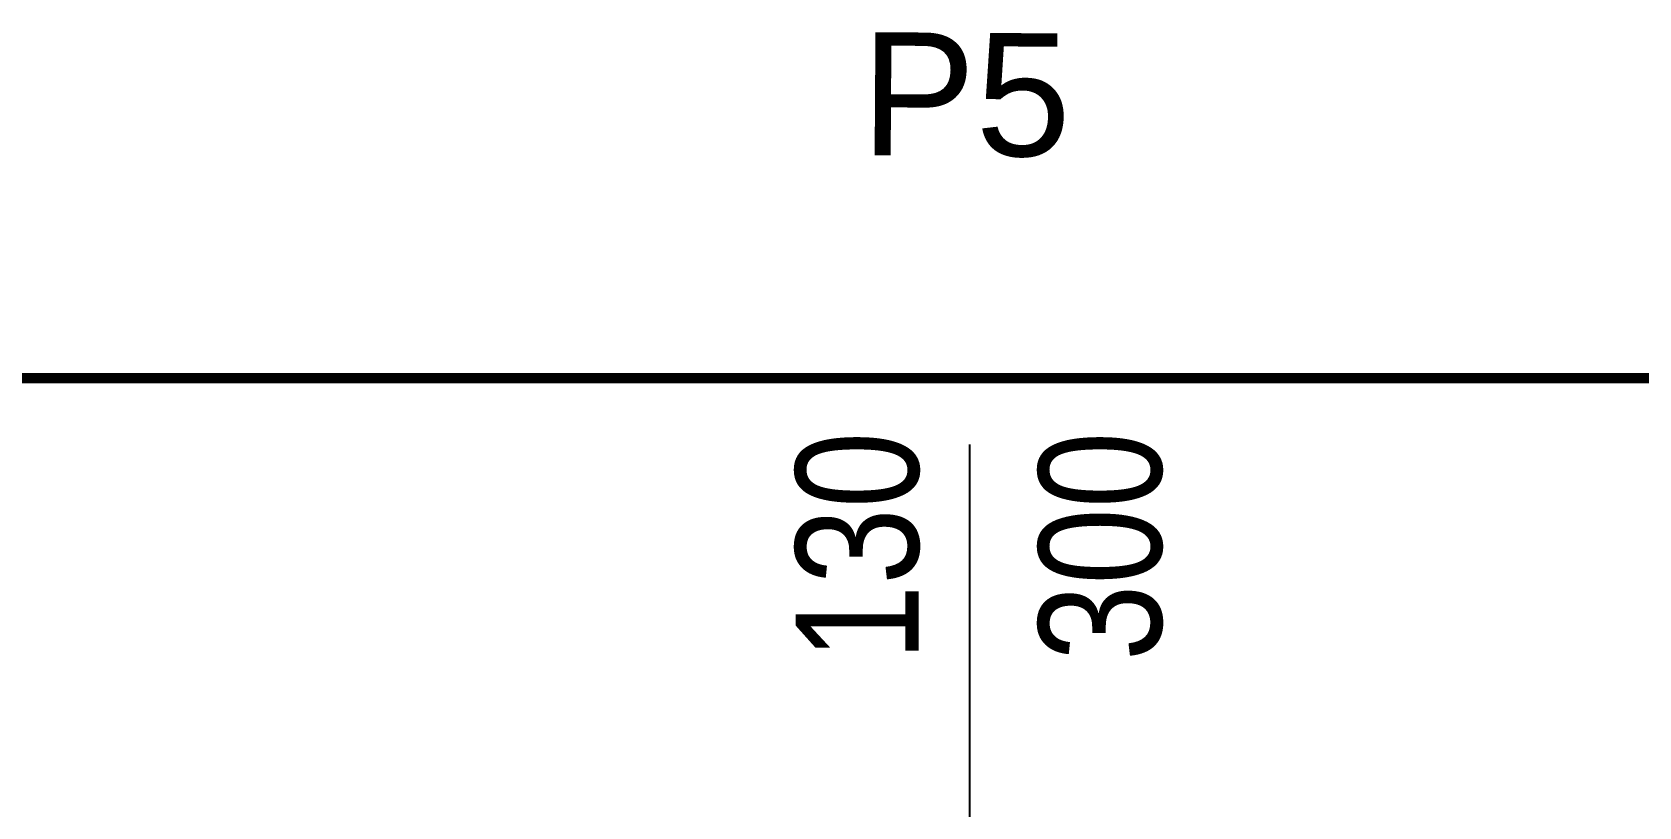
# Model space of a CAD drawing. Header units: inches. Extents: x 21 to 32698, y 13 to 3712.
# Drawn here: x 17855.2 to 18012, y 2600.3 to 2675.8 of the extents above; entities that cross this region are included whole.
import ezdxf
from ezdxf.enums import TextEntityAlignment as Align

# ---------------------------------------------------------------- set-up
doc = ezdxf.new("R2010")
doc.units = ezdxf.units.IN
doc.header["$MEASUREMENT"] = 0
doc.linetypes.add('ACAD_ISO03W100', pattern=[30, 12, -18])
doc.linetypes.add('DOT', pattern=[6.35, 0, -6.35])
for name, color, linetype, lineweight in [('Z_MİM_-KM-GLAZ', 8, 'Continuous', 25), ('Z_MİM_-KM-GLAZ-IDEN', 8, 'Continuous', 25), ('Z_MİM_-KM-ROOF-RAY', 8, 'DOT', 25)]:
    doc.layers.add(name, color=color, linetype=linetype, lineweight=lineweight)
doc.styles.add('STYLE1', font='arial.ttf', dxfattribs={"height": 1})

# ---------------------------------------------------------------- blocks, each defined once
blk = doc.blocks.new('*U278')
at = {"layer": 'Z_MİM_-KM-GLAZ-IDEN', "ltscale": 1.5}
blk.add_line((50, -53.52), (50, 53.52), dxfattribs=at)
at = {"layer": 'Z_MİM_-KM-GLAZ-IDEN', "color": 7, "linetype": 'Continuous', "ltscale": 2, "style": 'STYLE1'}
blk.add_text('P5', height=12, rotation=359.6296, dxfattribs=at).set_placement((49.59, 81.7), align=Align.CENTER)
at = {"layer": 'Z_MİM_-KM-GLAZ-IDEN', "color": 7, "linetype": 'Continuous', "ltscale": 2, "style": 'STYLE1', "width": 0.8}
for s, p in [('130', (45, 43.59)), ('300', (68.71, 43.59))]:
    blk.add_text(s, height=12, rotation=90, dxfattribs=at).set_placement(p, align=Align.CENTER)

msp = doc.modelspace()

# ---------------------------------------------------------------- linework, layer by layer
at = {"layer": 'Z_MİM_-KM-ROOF-RAY', "linetype": 'ACAD_ISO03W100', "const_width": 1}
msp.add_lwpolyline([(18891.71, 922.08), (15271.71, 922.08), (15271.71, 1577.08), (14981.71, 1577.08), (14981.71, 2642.08), (18891.71, 2642.08)], close=True, dxfattribs=at)

# ---------------------------------------------------------------- next in the draw order: block references
at = {"layer": 'Z_MİM_-KM-GLAZ', "ltscale": 1.5}
msp.add_blockref('*U278', (17896.71, 2582.08), dxfattribs=at)

doc.saveas('drawing.dxf')
